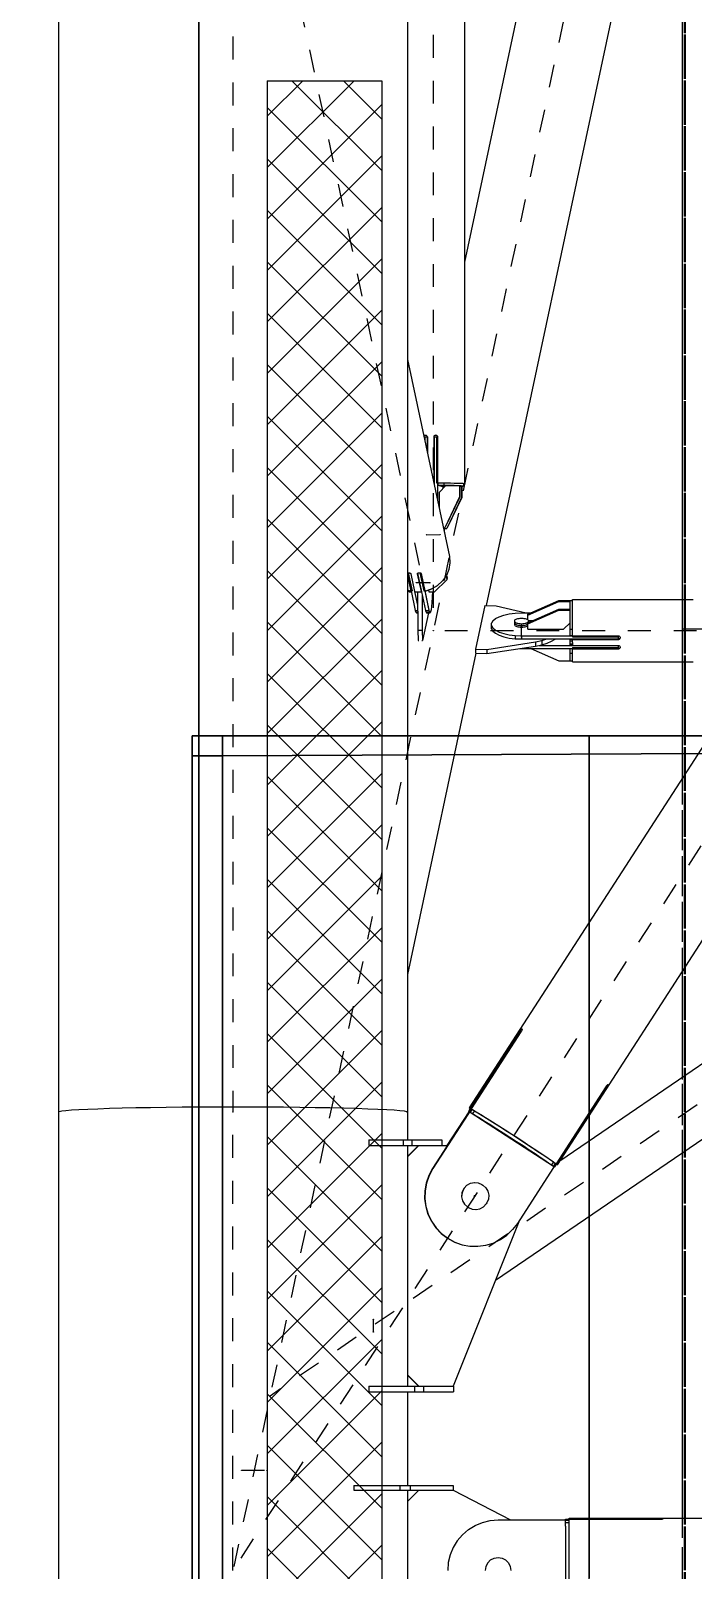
# Model space of a CAD drawing. Header units: millimetres. Extents: x 149919 to 150445, y 136651 to 136866.
# Drawn here: x 150369.93 to 150372.82, y 136758.58 to 136765.29 of the extents above; entities that cross this region are included whole.
import ezdxf

# ---------------------------------------------------------------- set-up
doc = ezdxf.new("R2010")
doc.units = ezdxf.units.MM
doc.header["$LTSCALE"] = 0.25
for name, pattern in [('CENTER', [50.8, 31.75, -6.35, 6.35, -6.35]), ('HIDDEN', [9.525, 6.35, -3.175]), ('XKITLINE00', [0]), ('XKITLINE02', [4, 2, -2])]:
    doc.linetypes.add(name, pattern=pattern)
doc.layers.add('Horizontal Surface', color=7, linetype='Continuous')
doc.layers.add('Wall', color=7, linetype='Continuous')

# ---------------------------------------------------------------- blocks, each defined once
blk = doc.blocks.new('çatıı')
h = blk.add_hatch()
h.set_pattern_fill('ANSI37', color=1, scale=5, style=0)
h.set_pattern_definition([(135, (104746.383, -4107.69), (11.2253202, 11.2253202), []), (45, (104746.383, -4107.69), (11.2253202, -11.2253202), [])])
h.paths.add_polyline_path([(22915, 11470.27), (22965, 11470.27), (22965, 10170.27), (22915, 10170.27)])
at = {"color": 8, "linetype": 'XKITLINE00'}
for p, q in [((22823.8, 12689.51), (22823.8, 11020.27)), ((23001.09, 11607.78), (23001.09, 11294.5)), ((22976.2, 11603.4), (22976.2, 11020.27)), ((23043.57, 11590.13), (23001.09, 11391.11)), ((23083.63, 11583.61), (23010.57, 11241.28)), ((23283.31, 11455.4), (23003.23, 11022.07)), ((23321.66, 11430.58), (23041.58, 10997.26)), ((22976.2, 11348.62), (22994.54, 11262.65)), ((22983.39, 11315.31), (22983.33, 11315.17)), ((22983.44, 11315.29), (22983.35, 11315.1)), ((22983.58, 11315.5), (22983.41, 11315.33)), ((22983.41, 11314.8), (22983.8, 11314.8)), ((22983.48, 11315.33), (22983.44, 11315.29)), ((22983.63, 11315.48), (22983.48, 11315.33)), ((22983.58, 11315.5), (22983.81, 11315.62)), ((22983.63, 11315.48), (22983.86, 11315.6)), ((22983.8, 11314.8), (22984.84, 11314.81)), ((22983.8, 11314.8), (22983.8, 11313)), ((22983.81, 11315.62), (22984.07, 11315.66)), ((22983.86, 11315.6), (22984.12, 11315.65)), ((22984.07, 11315.66), (22984.33, 11315.62)), ((22984.12, 11315.65), (22984.35, 11315.61)), ((22984.33, 11315.62), (22984.56, 11315.5)), ((22984.56, 11315.5), (22984.75, 11315.32)), ((22984.75, 11315.32), (22984.87, 11315.08)), ((22984.84, 11314.81), (22984.91, 11314.79)), ((22984.84, 11314.81), (22984.84, 11308.11)), ((22984.87, 11315.08), (22984.91, 11314.82)), ((22984.91, 11314.82), (22984.91, 11307.8)), ((22987.74, 11315.09), (22987.7, 11314.82)), ((22987.7, 11314.82), (22987.75, 11314.81)), ((22987.7, 11314.82), (22987.7, 11294.83)), ((22987.86, 11315.32), (22987.74, 11315.09)), ((22987.74, 11315.09), (22987.79, 11315.07)), ((22987.79, 11315.07), (22987.75, 11314.81)), ((22987.75, 11314.81), (22987.75, 11294.81)), ((22987.91, 11315.31), (22987.79, 11315.07)), ((22987.83, 11314.81), (22988.87, 11314.82)), ((22987.83, 11314.81), (22987.83, 11294.11)), ((22987.86, 11315.32), (22988.05, 11315.51)), ((22987.91, 11315.31), (22988.1, 11315.5)), ((22988.05, 11315.51), (22988.29, 11315.63)), ((22988.1, 11315.5), (22988.34, 11315.62)), ((22988.29, 11315.63), (22988.55, 11315.67)), ((22988.34, 11315.62), (22988.6, 11315.66)), ((22988.55, 11315.67), (22988.82, 11315.63)), ((22988.6, 11315.66), (22988.84, 11315.62)), ((22988.82, 11315.63), (22989.05, 11315.51)), ((22988.87, 11314.82), (22989.35, 11314.81)), ((22988.87, 11314.82), (22988.87, 11294.82)), ((22989.05, 11315.51), (22989.24, 11315.32)), ((22989.24, 11315.32), (22989.34, 11315.09)), ((22989.34, 11315.09), (22989.41, 11314.82)), ((22989.35, 11314.81), (22989.41, 11314.79)), ((22989.35, 11314.81), (22989.35, 11294.82)), ((22989.41, 11314.82), (22989.41, 11294.83)), ((22987.68, 11294.83), (22987.7, 11294.83)), ((22987.7, 11294.83), (22987.75, 11294.81)), ((22987.72, 11294.82), (22987.72, 11294.6)), ((22987.72, 11294.82), (22987.83, 11294.79)), ((22987.72, 11294.81), (22987.75, 11294.81)), ((22988.87, 11294.82), (22989.32, 11294.82)), ((22989.32, 11294.82), (22989.35, 11294.82)), ((22989.32, 11294.82), (22989.32, 11287.11)), ((22989.41, 11294.83), (22992.31, 11294.81)), ((22989.44, 11294.82), (22989.44, 11293.82)), ((22989.44, 11294.82), (22992.07, 11294.8)), ((22989.44, 11293.82), (22991.72, 11293.14)), ((22989.44, 11293.82), (22992.07, 11293.8)), ((22992.99, 11293.63), (22990, 11290.62)), ((22991.64, 11293.16), (22991.64, 11292.28)), ((22991.72, 11293.14), (22992.51, 11293.15)), ((22992.07, 11294.8), (22992.09, 11294.79)), ((22992.07, 11294.8), (22992.07, 11293.8)), ((22992.07, 11294.8), (22994.51, 11294.77)), ((22992.07, 11293.8), (22994.51, 11293.77)), ((22992.31, 11294.81), (22995.03, 11294.77)), ((22992.99, 11293.63), (22998.96, 11293.64)), ((22994.51, 11294.77), (22996.66, 11294.72)), ((22994.51, 11294.76), (22994.7, 11294.76)), ((22994.51, 11293.77), (22996.66, 11293.73)), ((22995.03, 11294.77), (22997.37, 11294.72)), ((22996.66, 11294.72), (22998.42, 11294.67)), ((22996.66, 11293.73), (22998.42, 11293.67)), ((22997.37, 11294.72), (22999.22, 11294.66)), ((22998.42, 11294.67), (22999.72, 11294.61)), ((22998.42, 11293.67), (22998.94, 11293.64)), ((22998.96, 11293.64), (22999.05, 11293.62)), ((22998.96, 11293.64), (22998.96, 11288.65)), ((22998.97, 11293.64), (22999.72, 11293.61)), ((22999.05, 11293.62), (22999.05, 11288.62)), ((22999.05, 11293.38), (22999.85, 11293.38)), ((22999.22, 11294.66), (23000.48, 11294.58)), ((22999.72, 11294.61), (23000.5, 11294.54)), ((22999.72, 11293.61), (23000.5, 11293.54)), ((22999.85, 11293.38), (22999.94, 11293.35)), ((22999.85, 11293.38), (22999.85, 11288.38)), ((22999.93, 11293.36), (23000.43, 11293.4)), ((22999.94, 11293.35), (22999.94, 11288.36)), ((23000.43, 11293.4), (23000.74, 11293.47)), ((23000.48, 11294.58), (23001.09, 11294.5)), ((23000.5, 11294.54), (23000.74, 11294.47)), ((23000.5, 11293.54), (23000.74, 11293.47)), ((23000.74, 11294.47), (23000.74, 11293.47)), ((23000.74, 11294.39), (23001.02, 11294.42)), ((23001.09, 11294.5), (23001.02, 11294.42)), ((22990, 11290.62), (22990, 11283.95)), ((22998.96, 11288.65), (22992.49, 11275.14)), ((22999.05, 11288.62), (22992.58, 11275.11)), ((22999.85, 11288.38), (22993.37, 11274.87)), ((22999.94, 11288.36), (22993.46, 11274.85)), ((22998.96, 11288.65), (22999.05, 11288.62)), ((22999.85, 11288.38), (22999.94, 11288.36)), ((22991.88, 11275.13), (22992.49, 11275.14)), ((22991.88, 11275.11), (22992.58, 11275.11)), ((22991.98, 11275.11), (22991.94, 11274.91)), ((22992.16, 11275.11), (22992.17, 11275.07)), ((22992.17, 11275.07), (22992.21, 11274.83)), ((22992.21, 11274.87), (22993.37, 11274.87)), ((22992.21, 11274.84), (22993.46, 11274.85)), ((22992.21, 11274.83), (22992.25, 11274.51)), ((22992.25, 11274.51), (22992.29, 11274.12)), ((22992.29, 11274.12), (22992.31, 11273.67)), ((22992.31, 11273.67), (22992.34, 11273.17)), ((22992.34, 11273.17), (22992.34, 11272.98)), ((22992.49, 11275.14), (22992.58, 11275.11)), ((22993.37, 11274.87), (22993.46, 11274.85)), ((22994.79, 11259.85), (22994.35, 11257.05)), ((22994.54, 11262.65), (22994.79, 11259.85)), ((22976.2, 11255.46), (22976.32, 11255.5)), ((22976.2, 11255.45), (22977.79, 11247.97)), ((22976.2, 11255.18), (22977.7, 11248.14)), ((22976.2, 11254.5), (22977.68, 11247.55)), ((22976.32, 11255.5), (22976.54, 11255.52)), ((22976.47, 11255.52), (22976.58, 11255.46)), ((22976.54, 11255.52), (22976.8, 11255.51)), ((22976.58, 11255.46), (22978.23, 11247.73)), ((22976.58, 11255.46), (22977.11, 11255.46)), ((22976.8, 11255.51), (22977.06, 11255.47)), ((22977.06, 11255.47), (22977.31, 11255.4)), ((22977.31, 11255.4), (22977.51, 11255.31)), ((22977.51, 11255.31), (22977.65, 11255.21)), ((22977.65, 11255.21), (22977.71, 11255.1)), ((22977.71, 11255.1), (22979.36, 11247.37)), ((22980.52, 11255.21), (22980.5, 11255.11)), ((22980.5, 11255.11), (22982.15, 11247.37)), ((22980.62, 11255.32), (22980.52, 11255.21)), ((22980.6, 11255.29), (22982.17, 11247.93)), ((22980.62, 11255.32), (22980.8, 11255.41)), ((22980.65, 11255.33), (22984.1, 11239.12)), ((22980.8, 11255.41), (22981.02, 11255.48)), ((22980.99, 11255.47), (22981.66, 11255.47)), ((22981.02, 11255.48), (22981.28, 11255.52)), ((22981.28, 11255.52), (22981.55, 11255.54)), ((22981.55, 11255.54), (22981.8, 11255.52)), ((22981.66, 11255.47), (22981.75, 11255.52)), ((22981.66, 11255.47), (22983.31, 11247.74)), ((22981.8, 11255.52), (22982, 11255.46)), ((22982, 11255.46), (22982.12, 11255.38)), ((22982.12, 11255.38), (22982.2, 11255.3)), ((22982.2, 11255.3), (22983.85, 11247.57)), ((22988.1, 11247.22), (22993.46, 11252.45)), ((22989.33, 11249.99), (22991.55, 11251.99)), ((22990.5, 11251.05), (22990.93, 11251.41)), ((22991, 11251.5), (22990.93, 11251.41)), ((22993.25, 11254.38), (22991.55, 11251.99)), ((22993.1, 11254.17), (22993.46, 11252.45)), ((22994.35, 11257.05), (22993.25, 11254.38)), ((22993.27, 11254.43), (22993.49, 11253.37)), ((22993.49, 11253.37), (22993.46, 11252.45)), ((22976.2, 11248.04), (22977.68, 11247.55)), ((22976.2, 11247.84), (22977.14, 11247.19)), ((22977.14, 11247.19), (22977.9, 11247.19)), ((22977.7, 11248.14), (22977.68, 11247.55)), ((22977.68, 11247.57), (22977.77, 11247.54)), ((22977.71, 11248.37), (22977.69, 11247.93)), ((22977.69, 11247.93), (22977.77, 11247.54)), ((22977.78, 11247.73), (22977.77, 11247.54)), ((22977.79, 11247.97), (22977.78, 11247.73)), ((22977.78, 11247.73), (22978.23, 11247.73)), ((22977.78, 11247.73), (22979.62, 11239.11)), ((22977.79, 11247.97), (22978.23, 11247.73)), ((22979.35, 11247.37), (22980.64, 11241.35)), ((22979.36, 11247.37), (22980.75, 11247.23)), ((22979.44, 11247.36), (22979.46, 11247.27)), ((22979.46, 11247.27), (22980.15, 11247.22)), ((22980.14, 11247.29), (22980.15, 11247.22)), ((22980.15, 11247.22), (22980.85, 11247.21)), ((22980.61, 11247.21), (22980.69, 11230.56)), ((22980.75, 11247.23), (22982.15, 11247.37)), ((22980.85, 11247.21), (22981.55, 11247.23)), ((22981.53, 11247.31), (22981.55, 11247.23)), ((22981.55, 11247.23), (22982.25, 11247.28)), ((22982.17, 11247.93), (22982.15, 11247.37)), ((22982.18, 11248.14), (22982.16, 11247.67)), ((22982.16, 11247.67), (22982.25, 11247.28)), ((22982.26, 11247.75), (22982.25, 11247.28)), ((22982.61, 11246.13), (22982.68, 11230.56)), ((22983.31, 11247.74), (22983.77, 11247.98)), ((22983.31, 11247.74), (22983.76, 11247.74)), ((22983.77, 11247.97), (22983.76, 11247.74)), ((22983.76, 11247.74), (22985.6, 11239.12)), ((22983.85, 11247.57), (22986.7, 11248.49)), ((22983.94, 11247.6), (22983.95, 11247.56)), ((22983.95, 11247.56), (22986.53, 11248.39)), ((22985.44, 11248.04), (22985.61, 11247.21)), ((22985.61, 11247.21), (22988.1, 11247.22)), ((22986.52, 11248.43), (22986.53, 11248.39)), ((22986.53, 11248.39), (22986.69, 11248.49)), ((22986.7, 11248.49), (22989.33, 11249.99)), ((22986.7, 11248.49), (22988.89, 11249.7)), ((22987.05, 11244.9), (22986.92, 11242.65)), ((22987.13, 11247.22), (22987.05, 11244.9)), ((22987.39, 11247.22), (22987.08, 11245.77)), ((22988.89, 11249.7), (22989.06, 11249.84)), ((22979.62, 11239.11), (22979.86, 11238.32)), ((22979.62, 11239.11), (22980.65, 11239.11)), ((22979.86, 11238.32), (22980.65, 11238.32)), ((22979.86, 11238.32), (22980.1, 11238.09)), ((22980.1, 11238.09), (22980.65, 11238.09)), ((22985.45, 11238.1), (22982.86, 11225.94)), ((22984.1, 11239.12), (22984.34, 11238.33)), ((22984.1, 11239.12), (22985.6, 11239.12)), ((22984.34, 11238.33), (22985.83, 11238.33)), ((22984.34, 11238.33), (22984.58, 11238.1)), ((22984.58, 11238.1), (22986.07, 11238.11)), ((22985.6, 11239.12), (22985.83, 11238.33)), ((22985.83, 11238.33), (22986.07, 11238.11)), ((22986.31, 11238.45), (22986.07, 11238.11)), ((22986.54, 11239.35), (22986.31, 11238.45)), ((22986.74, 11240.78), (22986.54, 11239.35)), ((22986.92, 11242.65), (22986.74, 11240.78)), ((23010, 11241.29), (23005.94, 11222.28)), ((23010, 11241.29), (23014.99, 11241.14)), ((23014.99, 11241.14), (23028.02, 11238.05)), ((23018.31, 11237.09), (23020.68, 11237.62)), ((23020.68, 11237.62), (23023.28, 11237.94)), ((23023.28, 11237.94), (23026.01, 11238.05)), ((23026.01, 11238.05), (23030.13, 11238.05)), ((23028.81, 11237.46), (23042.31, 11243.47)), ((23028.81, 11237.08), (23042.31, 11243.08)), ((23028.81, 11233.64), (23042.31, 11239.65)), ((23028.81, 11233.26), (23042.31, 11239.27)), ((23028.81, 11235.02), (23028.81, 11237.46)), ((23042.31, 11243.47), (23042.31, 11243.08)), ((23042.31, 11243.47), (23047.31, 11243.47)), ((23042.31, 11243.08), (23047.31, 11243.08)), ((23042.31, 11239.65), (23042.31, 11239.27)), ((23042.31, 11239.65), (23047.31, 11239.65)), ((23042.31, 11239.27), (23047.31, 11239.27)), ((23047.31, 11239.29), (23047.31, 11243.48)), ((23047.31, 11243.48), (23048.31, 11243.48)), ((23047.31, 11239.29), (23047.31, 11239.27)), ((23047.31, 11239.27), (23047.31, 11239.25)), ((23047.31, 11233.62), (23047.31, 11239.25)), ((23048.31, 11243.9), (23101, 11243.9)), ((23048.31, 11228.07), (23048.31, 11243.9)), ((23013.55, 11234.59), (23012.98, 11233.57)), ((23012.98, 11231.14), (23012.98, 11233.57)), ((23012.98, 11232.53), (23013.55, 11231.5)), ((23012.98, 11231.14), (23013.55, 11230.12)), ((23013.55, 11234.59), (23014.66, 11235.55)), ((23013.55, 11231.5), (23014.66, 11230.55)), ((23014.66, 11235.55), (23016.27, 11236.39)), ((23016.27, 11236.39), (23018.31, 11237.09)), ((23022.95, 11234.73), (23022.91, 11234.53)), ((23022.91, 11234.53), (23022.95, 11234.32)), ((23022.91, 11234.53), (23022.91, 11233.79)), ((23022.91, 11233.79), (23022.95, 11233.58)), ((23022.91, 11233.79), (23022.91, 11233.05)), ((23022.91, 11233.79), (23022.95, 11233.58)), ((23022.91, 11233.05), (23022.95, 11232.84)), ((23023.09, 11234.93), (23022.95, 11234.73)), ((23022.95, 11234.32), (23023.09, 11234.12)), ((23022.95, 11233.58), (23023.09, 11233.38)), ((23022.95, 11233.58), (23023.09, 11233.38)), ((23022.95, 11232.84), (23023.09, 11232.64)), ((23023.09, 11234.93), (23023.32, 11235.12)), ((23023.09, 11234.12), (23023.32, 11233.94)), ((23023.09, 11233.38), (23023.32, 11233.2)), ((23023.09, 11233.38), (23023.32, 11233.2)), ((23023.09, 11232.64), (23023.32, 11232.46)), ((23023.32, 11235.12), (23023.63, 11235.29)), ((23023.32, 11233.94), (23023.63, 11233.77)), ((23023.32, 11233.2), (23023.63, 11233.03)), ((23023.32, 11233.2), (23023.63, 11233.03)), ((23023.32, 11232.46), (23023.63, 11232.29)), ((23023.63, 11235.29), (23024.01, 11235.43)), ((23023.63, 11233.77), (23024.01, 11233.62)), ((23023.63, 11233.03), (23024.01, 11232.88)), ((23023.63, 11233.03), (23024.01, 11232.88)), ((23023.63, 11232.29), (23024.01, 11232.14)), ((23024.01, 11235.43), (23024.46, 11235.55)), ((23024.01, 11233.62), (23024.46, 11233.5)), ((23024.01, 11232.88), (23024.46, 11232.76)), ((23024.01, 11232.88), (23024.46, 11232.76)), ((23024.01, 11232.14), (23024.46, 11232.02)), ((23024.46, 11235.55), (23024.95, 11235.64)), ((23024.46, 11233.5), (23024.95, 11233.42)), ((23024.46, 11232.76), (23024.95, 11232.68)), ((23024.46, 11232.76), (23024.95, 11232.68)), ((23024.46, 11232.02), (23024.95, 11231.94)), ((23024.95, 11235.64), (23025.47, 11235.69)), ((23024.95, 11233.42), (23025.47, 11233.36)), ((23024.95, 11232.68), (23025.47, 11232.62)), ((23024.95, 11232.68), (23025.47, 11232.62)), ((23024.95, 11231.94), (23025.47, 11231.88)), ((23025.47, 11235.69), (23026.01, 11235.71)), ((23025.47, 11233.36), (23026.01, 11233.34)), ((23025.47, 11232.62), (23026.01, 11232.6)), ((23025.47, 11232.62), (23026.01, 11232.6)), ((23025.47, 11231.88), (23026.01, 11231.86)), ((23026.01, 11235.71), (23026.55, 11235.69)), ((23026.01, 11233.34), (23026.55, 11233.36)), ((23026.01, 11233.34), (23026.01, 11232.6)), ((23026.01, 11232.6), (23026.55, 11232.62)), ((23026.01, 11232.6), (23026.55, 11232.62)), ((23026.01, 11232.6), (23026.01, 11231.86)), ((23026.01, 11231.86), (23026.55, 11231.88)), ((23026.55, 11235.69), (23027.07, 11235.64)), ((23026.55, 11233.36), (23027.07, 11233.42)), ((23026.55, 11232.62), (23027.07, 11232.68)), ((23026.55, 11232.62), (23027.07, 11232.68)), ((23026.55, 11231.88), (23027.07, 11231.94)), ((23027.07, 11235.64), (23027.56, 11235.55)), ((23027.07, 11233.42), (23027.56, 11233.5)), ((23027.07, 11232.68), (23027.56, 11232.76)), ((23027.07, 11232.68), (23027.56, 11232.76)), ((23027.07, 11231.94), (23027.56, 11232.02)), ((23027.56, 11235.55), (23028, 11235.43)), ((23027.56, 11233.5), (23028, 11233.62)), ((23027.56, 11232.76), (23028, 11232.88)), ((23027.56, 11232.76), (23028, 11232.88)), ((23027.56, 11232.02), (23028, 11232.14)), ((23028, 11235.43), (23028.38, 11235.29)), ((23028, 11233.62), (23028.38, 11233.77)), ((23028, 11232.88), (23028.38, 11233.03)), ((23028, 11232.88), (23028.38, 11233.03)), ((23028, 11232.14), (23028.38, 11232.29)), ((23028.38, 11235.29), (23028.69, 11235.12)), ((23028.38, 11233.77), (23028.69, 11233.94)), ((23028.38, 11233.03), (23028.69, 11233.2)), ((23028.38, 11233.03), (23028.69, 11233.2)), ((23028.38, 11232.29), (23028.69, 11232.46)), ((23028.69, 11235.12), (23028.92, 11234.93)), ((23028.69, 11233.94), (23028.92, 11234.12)), ((23028.69, 11233.2), (23028.81, 11233.29)), ((23028.69, 11233.2), (23028.81, 11233.29)), ((23028.69, 11232.46), (23028.81, 11232.55)), ((23028.81, 11230.95), (23028.81, 11233.64)), ((23028.81, 11230.95), (23044.31, 11230.95)), ((23028.92, 11234.93), (23029.06, 11234.73)), ((23029.06, 11234.32), (23028.92, 11234.12)), ((23029.04, 11234.77), (23031.33, 11234.77)), ((23029.06, 11234.73), (23029.11, 11234.53)), ((23029.11, 11234.53), (23029.06, 11234.32)), ((23029.11, 11233.79), (23029.1, 11233.77)), ((23029.11, 11233.79), (23029.1, 11233.77)), ((23029.11, 11234.53), (23029.11, 11233.79)), ((23029.11, 11233.79), (23029.11, 11233.77)), ((23044.31, 11230.95), (23047.31, 11233.72)), ((23047.31, 11228.22), (23047.31, 11233.62)), ((23047.31, 11230.94), (23048.31, 11230.94)), ((22980.69, 11230.56), (22982.68, 11230.56)), ((22980.69, 11230.56), (22980.87, 11225.94)), ((22980.87, 11225.94), (22981.23, 11225.94)), ((22982.53, 11225.94), (22982.86, 11225.94)), ((22982.68, 11230.56), (22982.86, 11225.94)), ((23010.93, 11222.12), (23032.18, 11225.44)), ((23013.55, 11230.12), (23014.66, 11229.16)), ((23014.66, 11230.55), (23016.27, 11229.7)), ((23014.66, 11229.16), (23016.27, 11228.32)), ((23016.27, 11229.7), (23018.31, 11229)), ((23016.27, 11228.32), (23018.31, 11227.62)), ((23018.31, 11229), (23020.68, 11228.48)), ((23018.31, 11227.62), (23020.68, 11227.09)), ((23020.68, 11228.48), (23023.28, 11228.16)), ((23020.68, 11227.09), (23023.28, 11226.77)), ((23023.28, 11228.16), (23023.28, 11226.77)), ((23023.28, 11228.16), (23026.01, 11228.05)), ((23023.28, 11226.77), (23026.01, 11226.66)), ((23026.01, 11228.05), (23048.31, 11228.05)), ((23026.01, 11228.05), (23026.01, 11226.66)), ((23026.01, 11226.66), (23068.31, 11226.66)), ((23032.18, 11225.44), (23034.83, 11225.97)), ((23032.18, 11225.44), (23032.18, 11223.59)), ((23032.18, 11223.59), (23034.83, 11224.12)), ((23034.83, 11225.97), (23037.15, 11226.66)), ((23034.83, 11225.97), (23034.83, 11224.12)), ((23034.83, 11224.12), (23037.17, 11224.82)), ((23037.17, 11224.82), (23039.15, 11225.67)), ((23039.15, 11225.67), (23040.68, 11226.65)), ((23047.31, 11228.22), (23048.31, 11228.22)), ((23047.31, 11225.22), (23047.31, 11226.66)), ((23047.31, 11226.54), (23048.31, 11226.54)), ((23047.31, 11225.87), (23048.31, 11225.87)), ((23047.31, 11223.95), (23047.31, 11225.22)), ((23047.31, 11224.58), (23048.31, 11224.58)), ((23047.31, 11223.95), (23048.31, 11223.95)), ((23048.31, 11228.07), (23068.31, 11228.07)), ((23048.31, 11228.07), (23048.31, 11228.05)), ((23048.31, 11228.05), (23048.31, 11227.63)), ((23048.31, 11227.63), (23068.31, 11227.63)), ((23048.31, 11226.66), (23048.31, 11226.54)), ((23048.31, 11225.07), (23048.31, 11226.65)), ((23048.31, 11226.65), (23068.31, 11226.65)), ((23048.31, 11226.42), (23068.31, 11226.42)), ((23048.31, 11225.07), (23048.31, 11223.83)), ((23068.31, 11228.07), (23068.57, 11228)), ((23068.31, 11226.66), (23068.31, 11228.07)), ((23068.31, 11226.65), (23068.57, 11226.69)), ((23068.31, 11226.66), (23068.31, 11226.65)), ((23068.31, 11226.65), (23068.31, 11226.42)), ((23068.31, 11226.42), (23068.57, 11226.46)), ((23068.57, 11228), (23068.81, 11227.91)), ((23068.57, 11226.69), (23068.81, 11226.81)), ((23068.57, 11226.69), (23068.57, 11226.46)), ((23068.57, 11226.46), (23068.81, 11226.58)), ((23068.81, 11227.91), (23068.99, 11227.73)), ((23068.81, 11226.81), (23068.99, 11226.99)), ((23068.81, 11226.58), (23068.99, 11226.76)), ((23068.99, 11227.73), (23069.12, 11227.5)), ((23069.12, 11227.22), (23068.99, 11226.99)), ((23069.12, 11226.99), (23068.99, 11226.76)), ((23069.12, 11227.5), (23069.16, 11227.24)), ((23069.14, 11227.36), (23069.12, 11227.22)), ((23069.16, 11227.24), (23069.12, 11226.99)), ((23006.12, 11220.42), (22976.2, 11080.2)), ((23005.94, 11222.28), (23005.94, 11222.01)), ((23005.94, 11222.28), (23010.93, 11222.12)), ((23005.94, 11221.91), (23005.94, 11220.43)), ((23005.94, 11220.43), (23010.93, 11220.27)), ((23010.93, 11220.27), (23032.18, 11223.59)), ((23010.93, 11222.12), (23010.93, 11220.27)), ((23025.36, 11222.53), (23026.01, 11222.5)), ((23026.01, 11222.63), (23026.01, 11222.5)), ((23026.01, 11222.5), (23048.31, 11222.5)), ((23030.13, 11222.5), (23042.31, 11217.08)), ((23033.67, 11223.89), (23048.31, 11223.89)), ((23047.31, 11218.86), (23047.31, 11222.49)), ((23047.31, 11220.47), (23048.31, 11220.47)), ((23047.31, 11217.12), (23047.31, 11218.86)), ((23048.31, 11223.83), (23068.31, 11223.83)), ((23048.31, 11222.92), (23048.31, 11222.5)), ((23048.31, 11222.92), (23068.31, 11222.92)), ((23048.31, 11222.6), (23068.31, 11222.6)), ((23048.31, 11222.58), (23068.31, 11222.58)), ((23048.31, 11220.11), (23048.31, 11222.5)), ((23048.31, 11222.34), (23068.31, 11222.34)), ((23048.31, 11216.65), (23048.31, 11220.11)), ((23068.31, 11223.83), (23068.57, 11223.8)), ((23068.31, 11222.6), (23068.31, 11223.83)), ((23068.31, 11222.58), (23068.57, 11222.61)), ((23068.31, 11222.58), (23068.31, 11222.34)), ((23068.31, 11222.34), (23068.57, 11222.39)), ((23068.57, 11223.8), (23068.81, 11223.69)), ((23068.57, 11222.61), (23068.81, 11222.71)), ((23068.57, 11222.39), (23068.81, 11222.48)), ((23068.81, 11223.69), (23068.99, 11223.52)), ((23068.81, 11222.71), (23068.84, 11222.74)), ((23068.81, 11222.48), (23068.99, 11222.64)), ((23068.84, 11222.74), (23068.99, 11222.87)), ((23068.99, 11223.52), (23069.12, 11223.31)), ((23069.12, 11223.08), (23068.99, 11222.87)), ((23069.12, 11222.85), (23068.99, 11222.64)), ((23069.12, 11223.31), (23069.16, 11223.08)), ((23069.14, 11223.2), (23069.12, 11223.08)), ((23069.16, 11223.08), (23069.12, 11222.85)), ((23042.31, 11217.08), (23047.31, 11217.08)), ((23047.31, 11217.12), (23047.31, 11217.1)), ((23047.31, 11217.1), (23047.31, 11217.08)), ((23047.31, 11217.07), (23048.31, 11217.07)), ((23048.31, 11216.65), (23101.01, 11216.65)), ((23042.72, 10999.02), (23298.66, 11173.36)), ((23014.66, 10946.89), (23313.51, 11150.46)), ((23025.64, 11056.08), (23025.45, 11055.82)), ((23025.82, 11056.31), (23025.64, 11056.08)), ((23025.96, 11056.47), (23025.82, 11056.31)), ((23025.96, 11056.47), (23026.07, 11056.57)), ((23026.08, 11056.58), (23026.18, 11056.57)), ((23026.21, 11056.1), (23026.12, 11055.83)), ((23026.18, 11056.57), (23026.24, 11056.48)), ((23026.26, 11056.32), (23026.21, 11056.1)), ((23026.24, 11056.48), (23026.26, 11056.32)), ((23025.76, 11055.2), (22987.23, 10995.58)), ((23025.26, 11055.52), (23003.55, 11021.94)), ((23025.8, 11055.24), (23004.09, 11021.65)), ((23025.45, 11055.82), (23025.26, 11055.52)), ((23025.26, 11055.52), (23025.76, 11055.2)), ((23025.45, 11055.82), (23025.95, 11055.49)), ((23025.97, 11055.54), (23025.8, 11055.24)), ((23026.12, 11055.83), (23025.97, 11055.54)), ((23062.83, 11031.27), (23041.12, 10997.68)), ((23063.18, 11030.98), (23041.47, 10997.39)), ((23062.8, 11031.23), (23063.18, 11030.98)), ((23063.03, 11031.56), (23062.83, 11031.27)), ((23063, 11031.52), (23063.37, 11031.28)), ((23063.23, 11031.81), (23063.03, 11031.56)), ((23063.37, 11031.28), (23063.18, 11030.98)), ((23063.42, 11032.01), (23063.23, 11031.81)), ((23063.54, 11031.56), (23063.37, 11031.28)), ((23063.42, 11032.01), (23063.59, 11032.15)), ((23063.68, 11031.8), (23063.54, 11031.56)), ((23063.59, 11032.15), (23063.73, 11032.22)), ((23063.79, 11032), (23063.68, 11031.8)), ((23063.73, 11032.22), (23063.82, 11032.21)), ((23063.85, 11032.12), (23063.79, 11032)), ((23063.82, 11032.21), (23063.85, 11032.14)), ((22864.07, 11022.3), (22870.83, 11022.4)), ((22870.83, 11022.4), (22877.88, 11022.48)), ((22877.88, 11022.48), (22885.13, 11022.53)), ((22885.13, 11022.53), (22892.53, 11022.56)), ((22892.53, 11022.56), (22900, 11022.58)), ((22900, 11022.58), (22907.46, 11022.56)), ((22907.46, 11022.56), (22914.86, 11022.53)), ((22914.86, 11022.53), (22922.12, 11022.48)), ((22922.12, 11022.48), (22929.16, 11022.4)), ((22929.16, 11022.4), (22935.92, 11022.3)), ((22823.8, 11020.27), (22824.16, 11020.5)), ((22823.8, 11020.27), (22824.16, 11020.5)), ((22823.8, 11020.27), (22823.8, 10620.27)), ((22824.16, 11020.5), (22825.26, 11020.72)), ((22824.16, 11020.5), (22825.26, 11020.72)), ((22825.26, 11020.72), (22827.07, 11020.94)), ((22825.26, 11020.72), (22827.08, 11020.94)), ((22827.07, 11020.94), (22827.08, 11020.94)), ((22827.08, 11020.94), (22829.6, 11021.16)), ((22827.08, 11020.94), (22829.6, 11021.15)), ((22829.6, 11021.16), (22832.79, 11021.36)), ((22832.79, 11021.36), (22836.64, 11021.55)), ((22836.64, 11021.55), (22841.09, 11021.73)), ((22841.09, 11021.73), (22846.11, 11021.9)), ((22846.11, 11021.9), (22851.65, 11022.05)), ((22851.65, 11022.05), (22857.66, 11022.19)), ((22857.66, 11022.19), (22864.07, 11022.3)), ((22935.92, 11022.3), (22942.33, 11022.19)), ((22942.33, 11022.19), (22948.34, 11022.05)), ((22948.34, 11022.05), (22953.88, 11021.9)), ((22953.88, 11021.9), (22958.9, 11021.73)), ((22958.9, 11021.73), (22963.35, 11021.55)), ((22963.35, 11021.55), (22967.2, 11021.36)), ((22967.2, 11021.36), (22970.39, 11021.16)), ((22970.39, 11021.16), (22972.91, 11020.94)), ((22970.39, 11021.15), (22972.91, 11020.94)), ((22972.91, 11020.94), (22972.92, 11020.94)), ((22972.91, 11020.94), (22974.73, 11020.72)), ((22972.92, 11020.94), (22974.73, 11020.72)), ((22974.73, 11020.72), (22975.83, 11020.5)), ((22974.73, 11020.72), (22975.83, 11020.5)), ((22975.83, 11020.5), (22976.2, 11020.27)), ((22975.83, 11020.5), (22976.2, 11020.27)), ((22976.2, 11020.27), (22976.2, 11008.13)), ((23004.14, 11021.61), (22987.31, 10995.58)), ((23002.96, 11020.4), (22993.42, 11005.64)), ((23003.02, 11020.35), (22993.51, 11005.64)), ((23002.84, 11020.54), (23002.83, 11020.52)), ((23002.83, 11020.52), (23002.89, 11020.44)), ((23003.65, 11021.8), (23002.84, 11020.54)), ((23002.84, 11020.54), (23002.93, 11020.52)), ((23002.89, 11020.44), (23003.18, 11020.26)), ((23003.74, 11021.78), (23002.93, 11020.52)), ((23002.93, 11020.52), (23003.1, 11020.44)), ((23003.91, 11021.7), (23003.1, 11020.44)), ((23003.1, 11020.44), (23003.23, 11020.35)), ((23003.23, 11022.07), (23003.34, 11021.94)), ((23003.23, 11022.07), (23003.55, 11021.94)), ((23003.34, 11021.94), (23003.62, 11021.76)), ((23003.55, 11021.94), (23004.05, 11021.61)), ((23004.45, 11021.42), (23003.63, 11020.16)), ((23003.63, 11020.16), (23004.69, 11019.55)), ((23003.63, 11020.16), (23039.95, 10996.66)), ((23003.65, 11021.8), (23003.74, 11021.78)), ((23003.74, 11021.78), (23003.91, 11021.7)), ((23003.91, 11021.7), (23004.05, 11021.61)), ((23004.09, 11021.65), (23004.66, 11021.33)), ((23004.09, 11021.65), (23004.45, 11021.42)), ((23004.12, 11021.63), (23004.11, 11021.61)), ((23004.11, 11021.61), (23004.14, 11021.61)), ((23004.14, 11021.61), (23004.45, 11021.41)), ((23004.45, 11021.42), (23005.51, 11020.8)), ((23004.66, 11021.33), (23006.2, 11020.41)), ((23005.51, 11020.8), (23004.69, 11019.55)), ((23004.69, 11019.55), (23006.16, 11018.67)), ((23005.51, 11020.8), (23006.97, 11019.93)), ((23006.16, 11018.67), (23007.99, 11017.54)), ((23006.2, 11020.41), (23008.24, 11019.17)), ((23006.97, 11019.93), (23008.8, 11018.8)), ((23007.99, 11017.54), (23010.15, 11016.2)), ((23008.24, 11019.17), (23010.7, 11017.64)), ((23008.8, 11018.8), (23010.96, 11017.46)), ((23010.15, 11016.2), (23012.59, 11014.67)), ((23010.7, 11017.64), (23013.52, 11015.87)), ((23010.96, 11017.46), (23013.4, 11015.93)), ((23013.4, 11015.93), (23016.05, 11014.25)), ((23013.52, 11015.87), (23016.61, 11013.91)), ((23012.59, 11014.67), (23015.24, 11012.99)), ((23015.24, 11012.99), (23018.04, 11011.2)), ((23016.05, 11014.25), (23018.85, 11012.46)), ((23016.61, 11013.91), (23019.87, 11011.82)), ((23018.04, 11011.2), (23020.93, 11009.35)), ((23018.85, 11012.46), (23021.74, 11010.61)), ((23019.87, 11011.82), (23023.21, 11009.67)), ((23020.93, 11009.35), (23023.83, 11007.47)), ((23021.74, 11010.61), (23024.65, 11008.73)), ((23023.21, 11009.67), (23026.53, 11007.51)), ((22959.36, 11008.13), (22991.29, 11008.14)), ((22959.36, 11008.13), (22959.36, 11005.63)), ((22959.36, 11005.63), (22991.29, 11005.64)), ((22974.35, 11008.13), (22974.35, 11005.63)), ((22976.2, 11005.63), (22976.2, 10900.63)), ((22981.01, 11005.63), (22976.2, 11000.82)), ((22981.19, 11005.63), (22976.2, 11000.65)), ((22978.17, 11008.13), (22978.17, 11005.63)), ((22991.29, 11008.14), (22991.29, 11005.64)), ((22991.29, 11005.64), (22993.71, 11005.64)), ((23023.83, 11007.47), (23026.68, 11005.61)), ((23024.65, 11008.73), (23027.5, 11006.87)), ((23026.53, 11007.51), (23029.72, 11005.42)), ((23026.68, 11005.61), (23029.41, 11003.82)), ((23027.5, 11006.87), (23030.22, 11005.08)), ((23029.41, 11003.82), (23031.95, 11002.14)), ((23029.72, 11005.42), (23032.69, 11003.46)), ((23030.22, 11005.08), (23032.77, 11003.4)), ((23032.69, 11003.46), (23035.35, 11001.69)), ((23032.77, 11003.4), (23035.06, 11001.87)), ((22987.23, 10995.58), (22985.59, 10992.55)), ((22987.31, 10995.58), (22985.67, 10992.55)), ((22987.23, 10995.58), (22987.31, 10995.58)), ((23041.06, 10997.72), (23024.24, 10971.69)), ((23031.95, 11002.14), (23034.24, 11000.61)), ((23034.24, 11000.61), (23036.23, 10999.27)), ((23035.06, 11001.87), (23037.05, 11000.53)), ((23035.35, 11001.69), (23037.61, 11000.16)), ((23036.23, 10999.27), (23037.87, 10998.14)), ((23037.05, 11000.53), (23038.69, 10999.4)), ((23037.61, 11000.16), (23039.42, 10998.92)), ((23037.87, 10998.14), (23039.12, 10997.27)), ((23038.69, 10999.4), (23039.93, 10998.53)), ((23039.93, 10998.53), (23039.12, 10997.27)), ((23039.12, 10997.27), (23039.95, 10996.66)), ((23039.42, 10998.92), (23040.7, 10998)), ((23039.93, 10998.53), (23040.76, 10997.92)), ((23040.76, 10997.92), (23039.95, 10996.66)), ((23040.17, 10996.33), (23040.26, 10996.29)), ((23040.22, 10996.42), (23040.29, 10996.37)), ((23040.26, 10996.29), (23040.35, 10996.27)), ((23041.1, 10997.63), (23040.29, 10996.37)), ((23040.29, 10996.37), (23040.36, 10996.29)), ((23040.36, 10996.29), (23040.35, 10996.27)), ((23041.17, 10997.55), (23040.36, 10996.29)), ((23040.7, 10998), (23041.12, 10997.68)), ((23040.76, 10997.92), (23041.12, 10997.68)), ((23040.76, 10997.91), (23041.06, 10997.72)), ((23041.04, 10997.68), (23041.47, 10997.39)), ((23041.04, 10997.68), (23041.1, 10997.63)), ((23041.1, 10997.63), (23041.17, 10997.55)), ((23041.13, 10997.48), (23041.27, 10997.39)), ((23041.27, 10997.39), (23041.58, 10997.26)), ((23041.47, 10997.39), (23041.58, 10997.26)), ((22984.44, 10989.29), (22983.82, 10985.89)), ((22984.53, 10989.29), (22983.91, 10985.89)), ((22985.59, 10992.55), (22984.44, 10989.29)), ((22985.67, 10992.55), (22984.53, 10989.29)), ((22985.59, 10992.55), (22985.67, 10992.55)), ((23002.17, 10988.33), (23003.69, 10989.21)), ((23002.2, 10988.33), (23003.71, 10989.21)), ((23003.69, 10989.21), (23005.4, 10989.57)), ((23003.71, 10989.21), (23005.43, 10989.57)), ((23005.4, 10989.57), (23005.42, 10989.57)), ((23005.4, 10989.57), (23005.43, 10989.57)), ((23005.43, 10989.57), (23007.17, 10989.39)), ((23007.17, 10989.39), (23008.77, 10988.68)), ((22983.82, 10985.89), (22983.73, 10982.44)), ((22983.73, 10982.44), (22984.19, 10979.02)), ((22983.91, 10985.89), (22983.82, 10982.44)), ((22983.82, 10982.44), (22984.28, 10979.02)), ((23000.02, 10985), (22999.84, 10983.26)), ((22999.84, 10983.26), (23000.21, 10981.54)), ((23000.05, 10985), (22999.87, 10983.26)), ((22999.87, 10983.26), (23000.24, 10981.54)), ((23000.73, 10986.6), (23000.02, 10985)), ((23000.76, 10986.6), (23000.05, 10985)), ((23001, 10987.02), (23000.73, 10986.6)), ((23000.73, 10986.6), (23000.76, 10986.6)), ((23001.03, 10987.02), (23000.76, 10986.6)), ((23002.17, 10988.33), (23001, 10987.02)), ((23001, 10987.02), (23001.03, 10987.02)), ((23002.2, 10988.33), (23001.03, 10987.02)), ((23008.77, 10988.68), (23009.19, 10988.41)), ((23009.19, 10988.41), (23010.49, 10987.24)), ((23010.49, 10987.24), (23011.37, 10985.73)), ((23011.56, 10982.27), (23010.85, 10980.67)), ((23011.37, 10985.73), (23011.74, 10984.01)), ((23011.74, 10984.01), (23011.56, 10982.27)), ((22984.19, 10979.02), (22985.18, 10975.71)), ((22984.28, 10979.02), (22985.26, 10975.71)), ((22985.18, 10975.71), (22986.67, 10972.6)), ((22985.26, 10975.71), (22986.76, 10972.6)), ((23000.21, 10981.54), (23001.09, 10980.03)), ((23000.24, 10981.54), (23001.12, 10980.03)), ((23001.09, 10980.03), (23002.39, 10978.86)), ((23001.12, 10980.03), (23002.42, 10978.86)), ((23002.39, 10978.86), (23002.81, 10978.59)), ((23002.39, 10978.86), (23002.42, 10978.86)), ((23002.42, 10978.86), (23002.84, 10978.59)), ((23002.81, 10978.59), (23004.41, 10977.88)), ((23002.81, 10978.59), (23002.84, 10978.59)), ((23002.84, 10978.59), (23004.44, 10977.88)), ((23004.44, 10977.88), (23006.18, 10977.7)), ((23004.45, 10977.87), (23006.15, 10977.7)), ((23006.15, 10977.7), (23006.16, 10977.7)), ((23006.15, 10977.7), (23006.18, 10977.7)), ((23006.18, 10977.7), (23007.89, 10978.07)), ((23007.89, 10978.07), (23009.41, 10978.94)), ((23010.58, 10980.25), (23009.41, 10978.94)), ((23010.85, 10980.67), (23010.58, 10980.25)), ((22986.67, 10972.6), (22988.63, 10969.76)), ((22986.76, 10972.6), (22988.72, 10969.76)), ((22988.63, 10969.76), (22991.01, 10967.26)), ((22988.72, 10969.76), (22991.1, 10967.26)), ((23025.12, 10973.05), (22996.18, 10900.63)), ((23019.64, 10966.56), (23022.14, 10968.95)), ((23024.24, 10971.69), (23022.14, 10968.95)), ((22991.01, 10967.26), (22993.75, 10965.16)), ((22991.1, 10967.26), (22993.84, 10965.16)), ((22993.75, 10965.16), (22996.78, 10963.52)), ((22993.84, 10965.16), (22996.87, 10963.52)), ((22996.78, 10963.52), (23000.04, 10962.37)), ((22996.87, 10963.52), (23000.13, 10962.37)), ((23000.04, 10962.37), (23003.43, 10961.75)), ((23000.13, 10962.37), (23003.52, 10961.75)), ((23006.97, 10961.67), (23010.39, 10962.12)), ((23010.39, 10962.12), (23013.69, 10963.11)), ((23013.69, 10963.11), (23016.8, 10964.6)), ((23016.8, 10964.6), (23019.64, 10966.56)), ((23003.43, 10961.75), (23006.88, 10961.67)), ((23003.52, 10961.75), (23006.97, 10961.67)), ((23006.88, 10961.67), (23006.97, 10961.67)), ((23006.88, 10961.67), (23006.89, 10961.67)), ((22976.2, 10905.62), (22981.19, 10900.63)), ((22976.2, 10905.45), (22981.01, 10900.63)), ((22959.36, 10900.63), (22996.28, 10900.63)), ((22959.36, 10900.63), (22959.36, 10898.13)), ((22959.36, 10898.13), (22996.28, 10898.14)), ((22976.2, 10898.13), (22976.2, 10857.27)), ((22979.35, 10900.63), (22979.35, 10898.13)), ((22983.16, 10900.63), (22983.16, 10898.13)), ((22996.28, 10900.63), (22996.28, 10898.14)), ((22952.88, 10857.27), (22996.23, 10857.27)), ((22952.88, 10857.27), (22952.88, 10855.27)), ((22952.88, 10855.27), (22996.23, 10855.27)), ((22972.88, 10857.27), (22972.88, 10855.27)), ((22976.2, 10855.27), (22976.2, 10850.27)), ((22981.2, 10855.27), (22976.2, 10850.27)), ((22977.34, 10857.27), (22977.34, 10855.27)), ((22996.23, 10857.27), (22996.23, 10855.27)), ((22996.23, 10855.26), (23021.18, 10842.27)), ((22976.2, 10850.27), (22976.2, 10790.27)), ((23005.81, 10839.88), (23009, 10841.2)), ((23009, 10841.2), (23012.35, 10842)), ((23012.35, 10842), (23015.8, 10842.27)), ((23015.8, 10842.27), (23046.8, 10842.27)), ((23045.3, 10842.62), (23046.8, 10842.62)), ((23045.3, 10842.27), (23045.3, 10842.62)), ((23045.3, 10842.59), (23046.8, 10842.59)), ((23045.3, 10842.49), (23046.8, 10842.49)), ((23045.3, 10842.15), (23046.8, 10842.15)), ((23045.3, 10839.58), (23045.3, 10842.15)), ((23045.3, 10841.13), (23046.8, 10841.13)), ((23046.8, 10842.61), (23046.8, 10843.12)), ((23046.8, 10843.12), (23283.2, 10843.12)), ((23046.8, 10842.91), (23086.8, 10842.91)), ((23046.8, 10798.8), (23046.8, 10842.61)), ((23046.8, 10842.61), (23086.8, 10842.61)), ((23086.8, 10842.91), (23086.8, 10842.61)), ((23086.8, 10842.91), (23087.11, 10842.91)), ((23086.8, 10842.61), (23087.11, 10842.62)), ((23087.11, 10842.91), (23087.11, 10842.62)), ((23087.11, 10842.91), (23087.39, 10842.9)), ((23087.11, 10842.62), (23087.39, 10842.65)), ((23087.39, 10842.9), (23087.63, 10842.88)), ((23087.39, 10842.65), (23087.63, 10842.71)), ((23087.63, 10842.88), (23087.8, 10842.86)), ((23087.63, 10842.71), (23087.8, 10842.78)), ((23087.8, 10842.86), (23087.88, 10842.83)), ((23087.8, 10842.78), (23087.88, 10842.8)), ((23087.88, 10842.83), (23087.88, 10842.8)), ((23000.24, 10835.83), (22998, 10833.21)), ((23000.24, 10835.83), (23002.86, 10838.07)), ((23002.86, 10838.07), (23005.81, 10839.88)), ((23045.3, 10839.58), (23045.3, 10798.4)), ((22996.19, 10830.26), (22994.87, 10827.07)), ((22998, 10833.21), (22996.19, 10830.26)), ((22994.07, 10823.72), (22993.8, 10820.27)), ((22994.87, 10827.07), (22994.07, 10823.72)), ((23010.47, 10822.01), (23010.2, 10820.27)), ((23011.26, 10823.57), (23010.47, 10822.01)), ((23011.26, 10823.57), (23012.5, 10824.81)), ((23012.5, 10824.81), (23014.06, 10825.6)), ((23014.06, 10825.6), (23015.8, 10825.87)), ((23015.8, 10825.87), (23017.53, 10825.6)), ((23017.53, 10825.6), (23019.09, 10824.81)), ((23019.09, 10824.81), (23020.33, 10823.57)), ((23020.33, 10823.57), (23021.12, 10822.01)), ((23021.12, 10822.01), (23021.4, 10820.27))]:
    blk.add_line(p, q, dxfattribs=at)
at = {"color": 8, "linetype": 'CENTER'}
for p, q in [((22900, 12689.51), (22900, 11020.27)), ((22987.5, 12050.27), (22987.5, 11230.27)), ((23430, 11640.27), (22900, 10820.27)), ((22900, 11640.27), (22987.5, 11230.27)), ((23073.58, 11633.65), (22900, 10820.27)), ((22984.51, 11272.17), (22990.48, 11272.19)), ((22986.02, 11251.2), (22980.04, 11251.19)), ((23026.01, 11227.5), (23026.01, 11233.05)), ((23342.5, 11230.27), (22987.5, 11230.27)), ((23350.61, 11192.24), (22916.23, 10896.35)), ((22900, 10620.27), (22900, 11020.27)), ((23005.78, 10983.64), (23005.39, 10983.64)), ((22961.3, 10929.82), (22961.3, 10924.27)), ((22903.84, 10863.95), (22914.8, 10863.95))]:
    blk.add_line(p, q, dxfattribs=at)
at = {"color": 116, "linetype": 'XKITLINE02', "true_color": 0x136734}
for p, q in [((23097.15, 11231.06), (23097.16, 12049.63)), ((23097.69, 11231.06), (23097.69, 12049.63)), ((23096.3, 10060.36), (23096.3, 11600.44)), ((23097.15, 10060.36), (23097.15, 11600.44)), ((23097.69, 10060.36), (23097.69, 11600.44)), ((22915, 11470.27), (22915, 10170.27)), ((22915, 11470.27), (22965, 11470.27)), ((22965, 11470.27), (22965, 10170.27)), ((23096.3, 10474.48), (23096.3, 11231.06)), ((23097.15, 10409.49), (23097.15, 11231.06)), ((23097.69, 10409.49), (23097.69, 11231.06)), ((23096.3, 11081.92), (23096.3, 11166.07)), ((23096.3, 11002.5), (23096.3, 11035.52)), ((23096.3, 10797.42), (23096.3, 10843.12))]:
    blk.add_line(p, q, dxfattribs=at)
at = {"color": 7, "linetype": 'XKITLINE00'}
for p, q in [((23096.3, 11231.06), (23096.3, 11617.44)), ((23096.3, 11231.06), (23116.3, 11231.06)), ((23096.3, 11166.07), (23096.3, 11231.06)), ((23096.3, 11231.06), (23116.3, 11231.06)), ((23096.3, 11035.52), (23096.3, 11081.92)), ((23096.3, 10843.12), (23096.3, 11002.5))]:
    blk.add_line(p, q, dxfattribs=at)
at = {"color": 116, "linetype": 'HIDDEN', "true_color": 0x136734}
for p, q in [((22915, 11470.27), (22915, 10170.27)), ((22915, 11470.27), (22965, 11470.27)), ((22965, 11470.27), (22965, 10170.27))]:
    blk.add_line(p, q, dxfattribs=at)
at = {"color": 1}
for p, q in [((22915, 11470.27), (22915, 10170.27)), ((22915, 11470.27), (22965, 11470.27)), ((22965, 11470.27), (22965, 10170.27))]:
    blk.add_line(p, q, dxfattribs=at)
at = {"color": 8, "linetype": 'XKITLINE00'}
for centre in [(22984.51, 11272.17), (22990.48, 11272.19), (22980.04, 11251.19), (22986.02, 11251.2), (23026.01, 11233.05), (22987.5, 11230.27), (22987.5, 11230.27), (22987.5, 11230.27), (23026.01, 11227.5), (22900, 11020.27), (22900, 11020.27), (23005.39, 10983.64), (23005.78, 10983.64), (22961.3, 10929.82), (22961.3, 10924.27), (22916.23, 10896.35), (22903.84, 10863.95), (22914.8, 10863.95)]:
    blk.add_circle(centre, 0.05, dxfattribs=at)

msp = doc.modelspace()

# ---------------------------------------------------------------- linework, layer by layer
at = {"layer": 'Horizontal Surface', "color": 54}
for points in [[(150370.7675, 136754.8644, 2.65), (150370.6348, 136754.8644, 2.65), (150370.6348, 136762.217, 2.65), (150370.7675, 136762.217, 2.65)], [(150370.7675, 136754.8644, 2.75), (150370.6348, 136754.8644, 2.75), (150370.6348, 136762.217, 2.75), (150370.7675, 136762.217, 2.75)], [(150370.7675, 136762.1297, 0.2), (150370.7675, 136762.217, 0.2), (150372.9001, 136762.217, 0.2), (150372.9001, 136762.1393, 0.2)], [(150372.368, 136754.8644, 2.35), (150372.3687, 136762.217, 2.35), (150370.7681, 136762.217, 2.75), (150370.7675, 136754.8644, 2.75)], [(150372.8997, 136754.8644, 0.2), (150372.9001, 136762.217, 0.2), (150372.368, 136762.217, 2.35), (150372.3673, 136754.8644, 2.35)]]:
    msp.add_polyline3d(points, close=True, dxfattribs=at)

# ---------------------------------------------------------------- block references
at = {"xscale": 0.009999943142843078, "yscale": 0.009999943142843078, "zscale": 0.009999943142843078}
msp.add_blockref('çatıı', (150141.8141, 136650.3731), dxfattribs=at)

# ---------------------------------------------------------------- meshes
at = {"layer": 'Wall'}
mesh = msp.add_polyface(dxfattribs=at)
corners = [(150370.6634, 136778.7344), (150370.6634, 136778.7344, 0.2), (150370.6634, 136724.5744), (150370.6634, 136724.5744, 0.2), (150265.6634, 136724.5744), (150265.6634, 136724.5744, 0.2), (150265.6634, 136792.5744), (150265.6634, 136792.5744, 0.2), (150370.6634, 136792.5744), (150370.6634, 136792.5744, 0.2), (150370.6634, 136778.7344), (150370.6634, 136778.7344, 0.2)]
mesh.append_faces([[corners[k] for k in face] for face in [(0, 1, 3, 2), (2, 3, 5, 4), (4, 5, 7, 6), (6, 7, 9, 8), (8, 9, 11, 10)]], dxfattribs={"color": 7})
mesh = msp.add_polyface(dxfattribs=at)
corners = [(150370.6634, 136778.7344), (150370.6634, 136778.7344, 0.2), (150354.2133, 136778.7344), (150354.2133, 136778.7344, 0.2), (150354.2133, 136765.8869), (150354.2133, 136765.8869, 0.2), (150352.8134, 136764.5835), (150352.8134, 136764.5835, 0.2), (150351.7146, 136763.0176), (150351.7146, 136763.0176, 0.2), (150350.9659, 136761.2576), (150350.9659, 136761.2576, 0.2), (150350.5996, 136759.3801), (150350.5996, 136759.3801, 0.2), (150350.6308, 136757.4676), (150350.6308, 136757.4676, 0.2), (150351.0596, 136755.6032), (150351.0596, 136755.6032, 0.2), (150351.8658, 136753.8688), (150351.8658, 136753.8688, 0.2), (150353.0158, 136752.3401), (150353.0158, 136752.3401, 0.2), (150354.2133, 136751.2619), (150354.2133, 136751.2619, 0.2), (150354.2133, 136738.4144), (150354.2133, 136738.4144, 0.2), (150370.6634, 136738.4144), (150370.6634, 136738.4144, 0.2)]
mesh.append_faces([[corners[k] for k in face] for face in [(0, 1, 3, 2), (2, 3, 5, 4), (4, 5, 7, 6), (6, 7, 9, 8), (8, 9, 11, 10), (10, 11, 13, 12), (12, 13, 15, 14), (14, 15, 17, 16), (16, 17, 19, 18), (18, 19, 21, 20), (20, 21, 23, 22), (22, 23, 25, 24), (24, 25, 27, 26)]], dxfattribs={"color": 7})
mesh = msp.add_polyface(dxfattribs=at)
corners = [(150370.6634, 136767.7344), (150370.6634, 136767.7344, 0.2), (150365.2134, 136767.7344), (150365.2134, 136767.7344, 0.2), (150365.2134, 136749.4144), (150365.2134, 136749.4144, 0.2), (150370.6634, 136749.4144), (150370.6634, 136749.4144, 0.2)]
mesh.append_faces([[corners[k] for k in face] for face in [(0, 1, 3, 2), (2, 3, 5, 4), (4, 5, 7, 6)]], dxfattribs={"color": 7})
mesh = msp.add_polyface(dxfattribs=at)
corners = [(150370.6348, 136762.217, 2.65), (150370.6348, 136762.217, 2.75), (150370.6348, 136754.8644, 2.65), (150370.6348, 136754.8644, 2.75)]
mesh.append_faces([[corners[k] for k in face] for face in [(0, 1, 3, 2)]], dxfattribs={"color": 54})
mesh = msp.add_polyface(dxfattribs=at)
corners = [(150370.7675, 136762.217), (150370.7675, 136762.217, 2.75), (150370.6348, 136762.217), (150370.6348, 136762.217, 2.75)]
mesh.append_faces([[corners[k] for k in face] for face in [(0, 1, 3, 2)]], dxfattribs={"color": 54})
mesh = msp.add_polyface(dxfattribs=at)
corners = [(150370.6348, 136762.1297), (150370.6348, 136762.1297, 2.65), (150370.6348, 136762.217), (150370.6348, 136762.217, 2.65)]
mesh.append_faces([[corners[k] for k in face] for face in [(0, 1, 3, 2)]], dxfattribs={"color": 54})
mesh = msp.add_polyface(dxfattribs=at)
corners = [(150372.9001, 136762.217), (150372.9001, 136762.217, 0.2), (150370.7675, 136762.217), (150370.7675, 136762.217, 0.2)]
mesh.append_faces([[corners[k] for k in face] for face in [(0, 1, 3, 2)]], dxfattribs={"color": 54})
mesh = msp.add_polyface(dxfattribs=at)
corners = [(150370.7675, 136754.8644, 2.65), (150370.7675, 136754.8644, 2.75), (150370.7675, 136762.217, 2.65), (150370.7675, 136762.217, 2.75)]
mesh.append_faces([[corners[k] for k in face] for face in [(0, 1, 3, 2)]], dxfattribs={"color": 54})
mesh = msp.add_polyface(dxfattribs=at)
corners = [(150370.7675, 136762.1297), (150370.7675, 136762.1297, 2.65), (150370.7675, 136762.217), (150370.7675, 136762.217, 2.65)]
mesh.append_faces([[corners[k] for k in face] for face in [(0, 1, 3, 2)]], dxfattribs={"color": 54})
mesh = msp.add_polyface(dxfattribs=at)
corners = [(150372.368, 136762.217, 0.2), (150372.368, 136762.217, 2.35), (150370.7675, 136762.217, 0.2), (150370.7675, 136762.217, 2.75)]
mesh.append_faces([[corners[k] for k in face] for face in [(0, 1, 3, 2)]], dxfattribs={"color": 54})
mesh = msp.add_polyface(dxfattribs=at)
corners = [(150372.9001, 136762.217, 0.2), (150372.9001, 136762.217, 0.2), (150372.368, 136762.217, 0.2), (150372.368, 136762.217, 2.35)]
mesh.append_faces([[corners[k] for k in face] for face in [(0, 1, 3, 2)]], dxfattribs={"color": 54})
mesh = msp.add_polyface(dxfattribs=at)
corners = [(150370.7675, 136762.1297), (150370.7675, 136762.1297, 2.65), (150370.6348, 136762.1297), (150370.6348, 136762.1297, 2.65)]
mesh.append_faces([[corners[k] for k in face] for face in [(0, 1, 3, 2)]], dxfattribs={"color": 54})
mesh = msp.add_polyface(dxfattribs=at)
corners = [(150370.7675, 136762.1297), (150370.7675, 136762.1297, 0.2), (150372.9001, 136762.1393), (150372.9001, 136762.1393, 0.2)]
mesh.append_faces([[corners[k] for k in face] for face in [(0, 1, 3, 2)]], dxfattribs={"color": 54})

doc.saveas('drawing.dxf')
